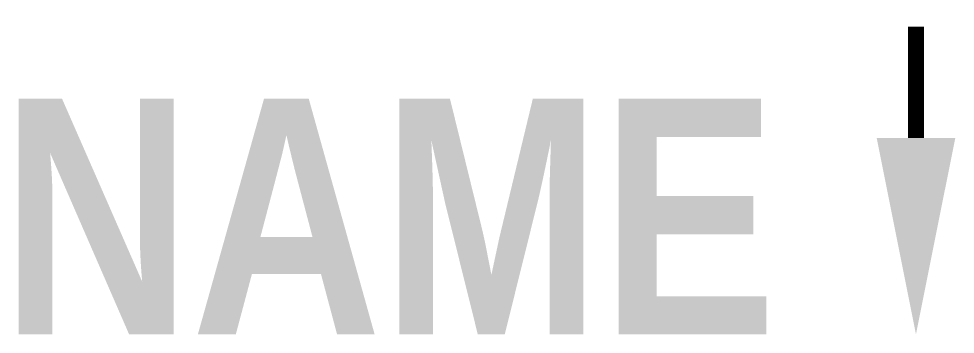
# Model space of a CAD drawing. Header units: millimetres. Extents: x -11.4 to 0.5, y 0 to 4.
import ezdxf
from ezdxf.enums import TextEntityAlignment as Align

# ---------------------------------------------------------------- set-up
doc = ezdxf.new("R2010")
doc.units = ezdxf.units.MM
doc.styles.add('LABEL', font='sanssb__.ttf', dxfattribs={"width": 0.8, "height": 1.6})

msp = doc.modelspace()

# ---------------------------------------------------------------- linework, layer by layer
at = {"color": 4, "linetype": 'Continuous', "const_width": 0.2}
msp.add_lwpolyline([(0, 2.5), (0, 3.92)], dxfattribs=at)
at = {"color": 4, "linetype": 'Continuous'}
msp.add_solid([(-0.5, 2.5), (0.5, 2.5), (0, 0)], dxfattribs=at)

# ---------------------------------------------------------------- texts
at = {"color": 4, "linetype": 'Continuous', "style": 'LABEL', "width": 0.8}
msp.add_attdef('NAME', text='NAME', height=3, dxfattribs=at).set_placement((-1.773, 0), align=Align.RIGHT)

doc.saveas('drawing.dxf')
